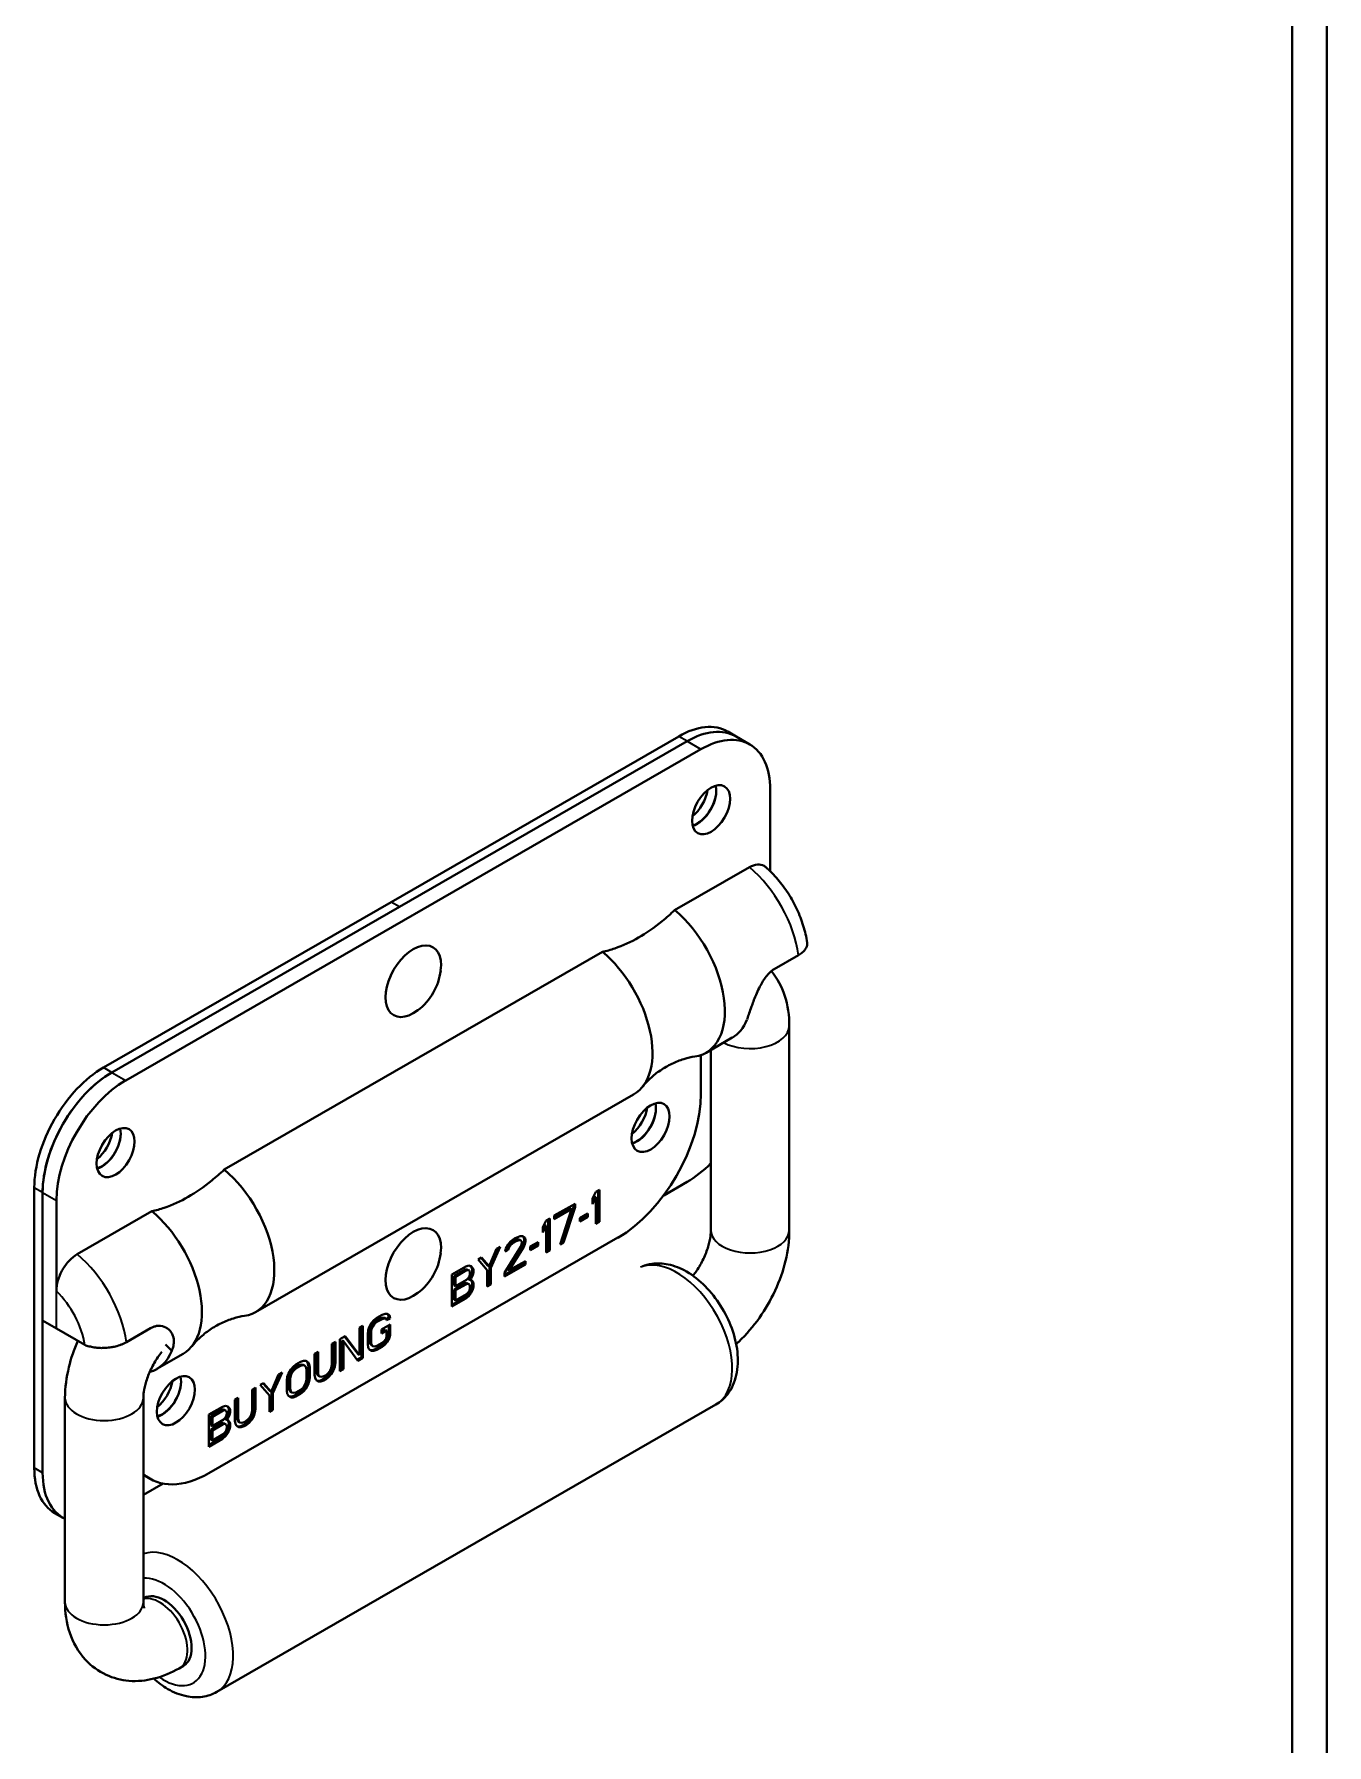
# Model space of a CAD drawing. Header units: millimetres. Extents: x 12 to 1415, y 12 to 997.
# Drawn here: x 1097.4 to 1176.6, y 686.3 to 791 of the extents above; entities that cross this region are included whole.
import ezdxf

# ---------------------------------------------------------------- set-up
doc = ezdxf.new("R2010")
doc.units = ezdxf.units.MM
doc.header["$LTSCALE"] = 1.2
doc.layers.add('가시적인 것(ISO)', color=7, linetype='Continuous', lineweight=40)
doc.layers.add('가시적인 좁은 것(ISO)', color=7, linetype='Continuous', lineweight=35)

msp = doc.modelspace()

# ---------------------------------------------------------------- linework, layer by layer
at = {"layer": '가시적인 것(ISO)'}
for p, q in [((1176.57, 854.63), (1176.57, 656.07)), ((1174.45, 853.41), (1174.45, 654.86)), ((1174.45, 659.75), (1174.45, 848.99)), ((1119.3, 737.86), (1136.9, 748)), ((1139.9, 748.3), (1140.41, 748)), ((1140.41, 748), (1141.25, 747.51)), ((1102.2, 727.43), (1137.41, 747.71)), ((1103.05, 726.94), (1138.26, 747.22)), ((1119.8, 737.57), (1137.41, 747.71)), ((1142.5, 744.76), (1142.5, 739.74)), ((1136.65, 737.36), (1141.23, 739.99)), ((1101.69, 727.72), (1119.3, 737.86)), ((1102.2, 727.43), (1119.8, 737.57)), ((1109.08, 721.48), (1132.23, 734.81)), ((1142.75, 733.75), (1144.24, 734.61)), ((1143.67, 717.76), (1143.67, 730.27)), ((1138.57, 728.63), (1140.17, 729.56)), ((1138.26, 728.49), (1138.26, 726.13)), ((1138.87, 717.76), (1138.87, 728.81)), ((1110.99, 712.75), (1134.14, 726.08)), ((1137.41, 720.73), (1135.98, 719.9)), ((1097.45, 703.21), (1097.45, 720.37)), ((1097.96, 702.91), (1097.96, 720.08)), ((1097.96, 712.23), (1097.96, 720.08)), ((1098.8, 714.03), (1098.8, 719.59)), ((1131.83, 720.12), (1131.62, 719.71)), ((1131.62, 719.59), (1131.74, 719.84)), ((1131.62, 719.37), (1131.83, 719.79)), ((1131.62, 719.71), (1131.62, 719.37)), ((1131.83, 719.79), (1131.74, 719.84)), ((1132.04, 720.24), (1131.83, 720.12)), ((1131.83, 719.79), (1131.83, 718.16)), ((1131.96, 718.33), (1131.96, 720.19)), ((1132.04, 718.28), (1132.04, 720.24)), ((1100.08, 716.29), (1104.65, 718.93)), ((1129, 718.49), (1128.79, 718.37)), ((1129, 716.53), (1129, 718.49)), ((1130.56, 719.39), (1129.28, 718.66)), ((1129.28, 718.54), (1130.26, 719.11)), ((1129.28, 718.45), (1130.34, 719.06)), ((1129.28, 718.66), (1129.28, 718.45)), ((1130.34, 719.06), (1129.64, 716.9)), ((1129.76, 717.07), (1130.47, 719.23)), ((1129.85, 717.02), (1130.56, 719.18)), ((1130.34, 719.06), (1130.26, 719.11)), ((1130.47, 719.23), (1130.47, 719.34)), ((1130.56, 719.18), (1130.47, 719.23)), ((1130.56, 719.18), (1130.56, 719.39)), ((1131.33, 718.79), (1130.84, 718.51)), ((1130.84, 718.4), (1131.25, 718.63)), ((1130.84, 718.3), (1131.33, 718.58)), ((1130.84, 718.51), (1130.84, 718.3)), ((1131.25, 718.63), (1131.25, 718.74)), ((1131.33, 718.58), (1131.25, 718.63)), ((1131.33, 718.58), (1131.33, 718.79)), ((1127.2, 717.41), (1126.98, 717.33)), ((1127.34, 717.41), (1127.2, 717.41)), ((1127.39, 717.37), (1127.33, 717.41)), ((1127.48, 717.32), (1127.34, 717.41)), ((1128.79, 718.37), (1128.58, 717.96)), ((1128.58, 717.84), (1128.7, 718.08)), ((1128.58, 717.62), (1128.79, 718.04)), ((1128.58, 717.96), (1128.58, 717.62)), ((1128.79, 718.04), (1128.7, 718.08)), ((1128.79, 718.04), (1128.79, 716.41)), ((1128.91, 716.58), (1128.91, 718.44)), ((1131.83, 718.26), (1131.96, 718.33)), ((1131.83, 718.16), (1132.04, 718.28)), ((1132.04, 718.28), (1131.96, 718.33)), ((1133.17, 717.31), (1108.14, 702.89)), ((1125.75, 716.62), (1125.29, 715.56)), ((1125.31, 715.5), (1125.82, 716.66)), ((1125.39, 715.46), (1125.96, 716.74)), ((1125.96, 716.74), (1125.75, 716.62)), ((1127.23, 716.76), (1126.24, 715.15)), ((1126.31, 716.65), (1126.28, 716.47)), ((1126.28, 716.47), (1126.45, 716.57)), ((1126.3, 716.57), (1126.37, 716.62)), ((1126.45, 716.9), (1126.31, 716.65)), ((1126.37, 716.62), (1126.44, 716.78)), ((1126.45, 716.57), (1126.37, 716.62)), ((1126.44, 716.78), (1126.55, 716.93)), ((1126.44, 715.36), (1127.32, 716.79)), ((1126.52, 716.73), (1126.44, 716.78)), ((1126.6, 717.07), (1126.45, 716.9)), ((1126.45, 716.57), (1126.52, 716.73)), ((1126.52, 716.73), (1126.63, 716.88)), ((1126.52, 715.31), (1127.41, 716.74)), ((1126.55, 716.93), (1126.72, 717.07)), ((1126.63, 716.88), (1126.55, 716.93)), ((1126.84, 717.25), (1126.6, 717.07)), ((1126.63, 716.88), (1126.81, 717.02)), ((1126.72, 717.07), (1126.86, 717.15)), ((1126.81, 717.02), (1126.72, 717.07)), ((1126.81, 717.02), (1126.95, 717.1)), ((1126.98, 717.33), (1126.84, 717.25)), ((1126.86, 717.15), (1127.04, 717.21)), ((1126.95, 717.1), (1126.86, 717.15)), ((1126.95, 717.1), (1127.13, 717.16)), ((1127.04, 717.21), (1127.15, 717.19)), ((1127.13, 717.16), (1127.04, 717.21)), ((1127.13, 717.16), (1127.23, 717.14)), ((1127.23, 717.14), (1127.15, 717.19)), ((1127.23, 717.14), (1127.3, 717.06)), ((1127.3, 716.97), (1127.23, 716.76)), ((1127.3, 717.06), (1127.3, 716.97)), ((1127.32, 716.79), (1127.39, 716.96)), ((1127.41, 716.74), (1127.32, 716.79)), ((1127.43, 717.23), (1127.39, 717.37)), ((1127.48, 717.32), (1127.39, 717.37)), ((1127.39, 716.96), (1127.43, 717.14)), ((1127.48, 716.91), (1127.39, 716.96)), ((1127.41, 716.74), (1127.48, 716.91)), ((1127.43, 717.14), (1127.43, 717.23)), ((1127.51, 717.18), (1127.43, 717.23)), ((1127.51, 717.09), (1127.43, 717.14)), ((1127.51, 717.18), (1127.48, 717.32)), ((1127.48, 716.91), (1127.51, 717.09)), ((1127.51, 717.09), (1127.51, 717.18)), ((1128.29, 717.04), (1127.8, 716.76)), ((1127.8, 716.65), (1128.21, 716.88)), ((1127.8, 716.55), (1128.29, 716.83)), ((1127.8, 716.76), (1127.8, 716.55)), ((1128.21, 716.88), (1128.21, 716.99)), ((1128.29, 716.83), (1128.21, 716.88)), ((1128.29, 716.83), (1128.29, 717.04)), ((1128.79, 716.51), (1128.91, 716.58)), ((1128.79, 716.41), (1129, 716.53)), ((1129, 716.53), (1128.91, 716.58)), ((1129.64, 716.9), (1129.85, 717.02)), ((1129.68, 717.02), (1129.76, 717.07)), ((1129.85, 717.02), (1129.76, 717.07)), ((1123.87, 715.54), (1123.02, 715.05)), ((1123.15, 714.97), (1123.82, 715.36)), ((1123.82, 715.36), (1123.93, 715.38)), ((1123.91, 715.31), (1123.82, 715.36)), ((1124.05, 715.6), (1123.87, 715.54)), ((1123.91, 715.31), (1124.01, 715.33)), ((1124.01, 715.33), (1123.93, 715.38)), ((1124.01, 715.33), (1124.09, 715.29)), ((1124.19, 715.56), (1124.05, 715.6)), ((1124.21, 715.5), (1124.14, 715.57)), ((1124.3, 715.45), (1124.19, 715.56)), ((1124.25, 715.39), (1124.21, 715.5)), ((1124.3, 715.45), (1124.21, 715.5)), ((1124.25, 715.23), (1124.25, 715.39)), ((1124.33, 715.35), (1124.25, 715.39)), ((1124.33, 715.35), (1124.3, 715.45)), ((1124.33, 715.18), (1124.33, 715.35)), ((1124.83, 716.09), (1124.62, 715.97)), ((1124.62, 715.97), (1125.18, 715.33)), ((1125.2, 715.61), (1124.8, 716.07)), ((1125.29, 715.56), (1124.83, 716.09)), ((1125.18, 715.33), (1125.18, 714.33)), ((1125.29, 715.56), (1125.2, 715.61)), ((1125.31, 714.5), (1125.31, 715.5)), ((1125.39, 715.46), (1125.31, 715.5)), ((1125.39, 714.45), (1125.39, 715.46)), ((1126.24, 715.04), (1127.43, 715.72)), ((1126.24, 714.94), (1127.51, 715.67)), ((1126.52, 715.31), (1126.44, 715.36)), ((1127.51, 715.88), (1126.52, 715.31)), ((1127.43, 715.72), (1127.43, 715.83)), ((1127.51, 715.67), (1127.43, 715.72)), ((1127.51, 715.67), (1127.51, 715.88)), ((1123.02, 715.05), (1123.02, 713.09)), ((1123.15, 714.39), (1123.15, 714.97)), ((1123.24, 714.92), (1123.15, 714.97)), ((1123.15, 714.14), (1123.82, 714.52)), ((1123.24, 714.34), (1123.15, 714.39)), ((1123.24, 714.92), (1123.91, 715.31)), ((1123.24, 714.34), (1123.24, 714.92)), ((1123.91, 714.73), (1123.24, 714.34)), ((1123.24, 714.09), (1123.91, 714.47)), ((1123.82, 714.52), (1123.93, 714.54)), ((1123.91, 714.47), (1123.82, 714.52)), ((1124.01, 714.83), (1123.91, 714.73)), ((1123.91, 714.47), (1124.01, 714.49)), ((1124.01, 714.49), (1123.93, 714.54)), ((1124.09, 714.95), (1124.01, 714.83)), ((1124.01, 714.49), (1124.09, 714.45)), ((1124.04, 714.77), (1124.11, 714.85)), ((1124.12, 714.72), (1124.04, 714.77)), ((1124.09, 715.29), (1124.12, 715.18)), ((1124.12, 715.1), (1124.09, 714.95)), ((1124.09, 714.45), (1124.12, 714.35)), ((1124.11, 714.85), (1124.21, 715.08)), ((1124.19, 714.8), (1124.11, 714.85)), ((1124.12, 715.18), (1124.12, 715.1)), ((1124.12, 714.72), (1124.19, 714.8)), ((1124.19, 714.72), (1124.12, 714.72)), ((1124.12, 714.35), (1124.12, 714.22)), ((1124.21, 714.66), (1124.15, 714.72)), ((1124.19, 714.8), (1124.3, 715.03)), ((1124.3, 714.62), (1124.19, 714.72)), ((1124.21, 715.08), (1124.25, 715.23)), ((1124.3, 715.03), (1124.21, 715.08)), ((1124.25, 714.56), (1124.21, 714.66)), ((1124.3, 714.62), (1124.21, 714.66)), ((1124.21, 714.21), (1124.25, 714.35)), ((1124.33, 715.18), (1124.25, 715.23)), ((1124.25, 714.35), (1124.25, 714.56)), ((1124.33, 714.51), (1124.25, 714.56)), ((1124.33, 714.3), (1124.25, 714.35)), ((1124.3, 715.03), (1124.33, 715.18)), ((1124.33, 714.51), (1124.3, 714.62)), ((1124.3, 714.16), (1124.33, 714.3)), ((1124.33, 714.3), (1124.33, 714.51)), ((1125.18, 714.43), (1125.31, 714.5)), ((1125.18, 714.33), (1125.39, 714.45)), ((1125.39, 714.45), (1125.31, 714.5)), ((1126.24, 715.15), (1126.24, 714.94)), ((1123.02, 713.19), (1123.79, 713.63)), ((1123.02, 713.09), (1123.87, 713.58)), ((1123.15, 713.51), (1123.15, 714.14)), ((1123.24, 714.09), (1123.15, 714.14)), ((1123.24, 713.46), (1123.15, 713.51)), ((1123.24, 713.46), (1123.24, 714.09)), ((1123.91, 713.85), (1123.24, 713.46)), ((1123.79, 713.63), (1123.97, 713.77)), ((1123.87, 713.58), (1123.79, 713.63)), ((1123.87, 713.58), (1124.05, 713.72)), ((1124.01, 713.95), (1123.91, 713.85)), ((1123.97, 713.77), (1124.11, 713.98)), ((1124.05, 713.72), (1123.97, 713.77)), ((1124.09, 714.08), (1124.01, 713.95)), ((1124.05, 713.72), (1124.19, 713.93)), ((1124.12, 714.22), (1124.09, 714.08)), ((1124.11, 713.98), (1124.21, 714.21)), ((1124.19, 713.93), (1124.11, 713.98)), ((1124.19, 713.93), (1124.3, 714.16)), ((1124.3, 714.16), (1124.21, 714.21)), ((1097.96, 712.23), (1098.8, 711.74)), ((1118.24, 712.26), (1118.1, 712.09)), ((1118.2, 712.08), (1118.34, 712.2)), ((1118.42, 712.4), (1118.24, 712.26)), ((1118.34, 712.2), (1118.65, 712.38)), ((1118.42, 712.15), (1118.34, 712.2)), ((1118.74, 712.58), (1118.42, 712.4)), ((1118.42, 712.15), (1118.74, 712.33)), ((1118.65, 712.38), (1118.8, 712.42)), ((1118.74, 712.33), (1118.65, 712.38)), ((1118.92, 712.64), (1118.74, 712.58)), ((1118.74, 712.33), (1118.88, 712.37)), ((1118.8, 712.42), (1118.9, 712.4)), ((1118.88, 712.37), (1118.8, 712.42)), ((1118.88, 712.37), (1118.99, 712.35)), ((1118.99, 712.35), (1118.9, 712.4)), ((1119.06, 712.64), (1118.92, 712.64)), ((1118.99, 712.35), (1119.02, 712.25)), ((1119, 712.33), (1119.15, 712.42)), ((1119.02, 712.25), (1119.23, 712.37)), ((1119.11, 712.61), (1119.05, 712.64)), ((1119.2, 712.56), (1119.06, 712.64)), ((1119.15, 712.42), (1119.11, 712.61)), ((1119.2, 712.56), (1119.11, 712.61)), ((1119.23, 712.37), (1119.15, 712.42)), ((1119.23, 712.37), (1119.2, 712.56)), ((1098.8, 711.74), (1100.54, 710.74)), ((1103.09, 710.91), (1104.57, 711.77)), ((1116.48, 711.28), (1116.16, 711.1)), ((1117.28, 710.17), (1116.44, 711.26)), ((1117.36, 710.12), (1116.48, 711.28)), ((1117.57, 711.91), (1117.36, 711.79)), ((1117.36, 711.79), (1117.36, 710.12)), ((1117.49, 710), (1117.49, 711.86)), ((1117.57, 709.95), (1117.57, 711.91)), ((1117.89, 711.64), (1117.86, 711.41)), ((1117.86, 711.41), (1117.86, 710.78)), ((1117.96, 711.84), (1117.89, 711.64)), ((1118.1, 712.09), (1117.96, 711.84)), ((1117.98, 711.58), (1118.02, 711.77)), ((1117.98, 710.95), (1117.98, 711.58)), ((1118.07, 711.53), (1117.98, 711.58)), ((1118.02, 711.77), (1118.09, 711.93)), ((1118.1, 711.72), (1118.02, 711.77)), ((1118.07, 711.53), (1118.1, 711.72)), ((1118.07, 710.9), (1118.07, 711.53)), ((1118.09, 711.93), (1118.2, 712.08)), ((1118.17, 711.88), (1118.09, 711.93)), ((1118.1, 711.72), (1118.17, 711.88)), ((1118.17, 711.88), (1118.28, 712.03)), ((1118.28, 712.03), (1118.2, 712.08)), ((1118.28, 712.03), (1118.42, 712.15)), ((1119.23, 711.99), (1118.7, 711.69)), ((1118.7, 711.69), (1118.7, 711.44)), ((1118.7, 711.53), (1118.94, 711.67)), ((1118.7, 711.44), (1119.02, 711.62)), ((1118.99, 711.14), (1118.88, 711)), ((1119.02, 711.62), (1118.94, 711.67)), ((1118.97, 710.98), (1119.11, 711.23)), ((1119.02, 711.29), (1118.99, 711.14)), ((1119.02, 711.62), (1119.02, 711.29)), ((1119.06, 710.93), (1119.2, 711.18)), ((1119.11, 711.23), (1119.15, 711.41)), ((1119.2, 711.18), (1119.11, 711.23)), ((1119.15, 711.41), (1119.15, 711.94)), ((1119.23, 711.37), (1119.15, 711.41)), ((1119.2, 711.18), (1119.23, 711.37)), ((1119.23, 711.37), (1119.23, 711.99)), ((1104.96, 709.28), (1106.57, 710.2)), ((1105.49, 710.76), (1105.86, 710.38)), ((1114.82, 710.32), (1114.6, 710.2)), ((1114.6, 710.2), (1114.6, 708.91)), ((1114.73, 709.08), (1114.73, 710.28)), ((1114.82, 709.03), (1114.82, 710.32)), ((1115.88, 710.93), (1115.66, 710.81)), ((1115.66, 710.81), (1115.66, 709.52)), ((1115.79, 709.69), (1115.79, 710.89)), ((1115.88, 709.64), (1115.88, 710.93)), ((1116.16, 711.1), (1116.16, 709.14)), ((1116.29, 709.31), (1116.29, 711.02)), ((1116.37, 710.97), (1116.29, 711.02)), ((1116.37, 709.26), (1116.37, 710.97)), ((1116.37, 710.97), (1117.25, 709.77)), ((1117.36, 710.12), (1117.28, 710.17)), ((1117.86, 710.78), (1117.89, 710.59)), ((1117.89, 710.59), (1117.96, 710.47)), ((1117.96, 710.47), (1118.1, 710.38)), ((1118.02, 710.81), (1117.98, 710.95)), ((1118.07, 710.9), (1117.98, 710.95)), ((1118.09, 710.72), (1118.02, 710.81)), ((1118.1, 710.76), (1118.02, 710.81)), ((1118.02, 710.43), (1118.16, 710.43)), ((1118.1, 710.76), (1118.07, 710.9)), ((1118.17, 710.67), (1118.09, 710.72)), ((1118.17, 710.67), (1118.1, 710.76)), ((1118.1, 710.38), (1118.24, 710.38)), ((1118.16, 710.43), (1118.34, 710.49)), ((1118.24, 710.38), (1118.16, 710.43)), ((1118.28, 710.65), (1118.17, 710.67)), ((1118.24, 710.38), (1118.42, 710.44)), ((1118.42, 710.69), (1118.28, 710.65)), ((1118.34, 710.49), (1118.65, 710.67)), ((1118.42, 710.44), (1118.34, 710.49)), ((1118.74, 710.87), (1118.42, 710.69)), ((1118.42, 710.44), (1118.74, 710.62)), ((1118.65, 710.67), (1118.83, 710.81)), ((1118.74, 710.62), (1118.65, 710.67)), ((1118.88, 711), (1118.74, 710.87)), ((1118.74, 710.62), (1118.92, 710.77)), ((1118.83, 710.81), (1118.97, 710.98)), ((1118.92, 710.77), (1118.83, 710.81)), ((1118.92, 710.77), (1119.06, 710.93)), ((1119.06, 710.93), (1118.97, 710.98)), ((1112.06, 707.78), (1112.62, 709.06)), ((1112.62, 709.06), (1112.41, 708.94)), ((1113.15, 709.24), (1113.01, 708.99)), ((1113.07, 708.91), (1113.14, 709.08)), ((1113.14, 709.08), (1113.25, 709.23)), ((1113.22, 709.03), (1113.14, 709.08)), ((1113.3, 709.41), (1113.15, 709.24)), ((1113.15, 708.87), (1113.22, 709.03)), ((1113.22, 709.03), (1113.33, 709.18)), ((1113.25, 709.23), (1113.39, 709.35)), ((1113.33, 709.18), (1113.25, 709.23)), ((1113.47, 709.55), (1113.3, 709.41)), ((1113.33, 709.18), (1113.47, 709.3)), ((1113.39, 709.35), (1113.67, 709.51)), ((1113.47, 709.3), (1113.39, 709.35)), ((1113.75, 709.71), (1113.47, 709.55)), ((1113.47, 709.3), (1113.75, 709.46)), ((1113.67, 709.51), (1113.81, 709.55)), ((1113.75, 709.46), (1113.67, 709.51)), ((1113.93, 709.77), (1113.75, 709.71)), ((1113.75, 709.46), (1113.9, 709.5)), ((1113.81, 709.55), (1113.92, 709.53)), ((1113.9, 709.5), (1113.81, 709.55)), ((1113.9, 709.5), (1114, 709.48)), ((1114, 709.48), (1113.92, 709.53)), ((1114.07, 709.77), (1113.93, 709.77)), ((1114, 709.48), (1114.07, 709.4)), ((1114.21, 709.69), (1114.07, 709.77)), ((1114.13, 709.73), (1114.07, 709.77)), ((1114.07, 709.4), (1114.11, 709.25)), ((1114.11, 709.25), (1114.11, 708.62)), ((1114.2, 709.61), (1114.13, 709.73)), ((1114.21, 709.69), (1114.13, 709.73)), ((1114.24, 709.42), (1114.2, 709.61)), ((1114.28, 709.56), (1114.2, 709.61)), ((1114.28, 709.56), (1114.21, 709.69)), ((1114.24, 708.79), (1114.24, 709.42)), ((1114.32, 709.37), (1114.24, 709.42)), ((1114.32, 709.37), (1114.28, 709.56)), ((1114.32, 708.74), (1114.32, 709.37)), ((1114.77, 708.93), (1114.73, 709.08)), ((1114.82, 709.03), (1114.73, 709.08)), ((1114.85, 708.88), (1114.82, 709.03)), ((1115.56, 709.17), (1115.45, 709.02)), ((1115.54, 709), (1115.69, 709.25)), ((1115.63, 709.33), (1115.56, 709.17)), ((1115.66, 709.52), (1115.63, 709.33)), ((1115.63, 708.96), (1115.77, 709.2)), ((1115.69, 709.25), (1115.76, 709.46)), ((1115.77, 709.2), (1115.69, 709.25)), ((1115.76, 709.46), (1115.79, 709.69)), ((1115.84, 709.41), (1115.76, 709.46)), ((1115.77, 709.2), (1115.84, 709.41)), ((1115.88, 709.64), (1115.79, 709.69)), ((1115.84, 709.41), (1115.88, 709.64)), ((1116.16, 709.23), (1116.29, 709.31)), ((1116.16, 709.14), (1116.37, 709.26)), ((1116.37, 709.26), (1116.29, 709.31)), ((1117.2, 709.84), (1117.49, 710)), ((1117.25, 709.77), (1117.57, 709.95)), ((1117.57, 709.95), (1117.49, 710)), ((1111, 708.13), (1110.78, 708)), ((1110.78, 708), (1110.78, 706.71)), ((1110.91, 706.88), (1110.91, 708.08)), ((1111, 706.83), (1111, 708.13)), ((1111.49, 708.41), (1111.28, 708.29)), ((1111.28, 708.29), (1111.85, 707.65)), ((1111.87, 707.93), (1111.46, 708.39)), ((1111.95, 707.88), (1111.49, 708.41)), ((1112.41, 708.94), (1111.95, 707.88)), ((1111.97, 707.82), (1112.48, 708.98)), ((1112.94, 708.79), (1112.91, 708.56)), ((1112.91, 708.56), (1112.91, 707.93)), ((1113.01, 708.99), (1112.94, 708.79)), ((1113.03, 708.73), (1113.07, 708.91)), ((1113.03, 708.1), (1113.03, 708.73)), ((1113.12, 708.68), (1113.03, 708.73)), ((1113.07, 707.95), (1113.03, 708.1)), ((1113.12, 708.05), (1113.03, 708.1)), ((1113.15, 708.87), (1113.07, 708.91)), ((1113.12, 708.68), (1113.15, 708.87)), ((1113.12, 708.05), (1113.12, 708.68)), ((1113.15, 707.91), (1113.12, 708.05)), ((1113.75, 708), (1113.47, 707.84)), ((1113.9, 708.12), (1113.75, 708)), ((1113.85, 707.94), (1113.99, 708.11)), ((1114, 708.27), (1113.9, 708.12)), ((1113.93, 707.89), (1114.07, 708.06)), ((1113.99, 708.11), (1114.13, 708.36)), ((1114.07, 708.06), (1113.99, 708.11)), ((1114.07, 708.44), (1114, 708.27)), ((1114.11, 708.62), (1114.07, 708.44)), ((1114.07, 708.06), (1114.21, 708.31)), ((1114.13, 708.36), (1114.2, 708.56)), ((1114.21, 708.31), (1114.13, 708.36)), ((1114.2, 708.56), (1114.24, 708.79)), ((1114.28, 708.52), (1114.2, 708.56)), ((1114.21, 708.31), (1114.28, 708.52)), ((1114.32, 708.74), (1114.24, 708.79)), ((1114.28, 708.52), (1114.32, 708.74)), ((1114.6, 708.91), (1114.64, 708.72)), ((1114.64, 708.72), (1114.71, 708.59)), ((1114.71, 708.59), (1114.85, 708.51)), ((1114.84, 708.85), (1114.77, 708.93)), ((1114.85, 708.88), (1114.77, 708.93)), ((1114.77, 708.56), (1114.91, 708.55)), ((1114.92, 708.8), (1114.84, 708.85)), ((1114.92, 708.8), (1114.85, 708.88)), ((1114.85, 708.51), (1114.99, 708.51)), ((1114.91, 708.55), (1115.08, 708.61)), ((1114.99, 708.51), (1114.91, 708.55)), ((1115.03, 708.78), (1114.92, 708.8)), ((1114.99, 708.51), (1115.17, 708.57)), ((1115.17, 708.82), (1115.03, 708.78)), ((1115.08, 708.61), (1115.23, 708.7)), ((1115.17, 708.57), (1115.08, 708.61)), ((1115.31, 708.9), (1115.17, 708.82)), ((1115.17, 708.57), (1115.31, 708.65)), ((1115.23, 708.7), (1115.4, 708.84)), ((1115.31, 708.65), (1115.23, 708.7)), ((1115.45, 709.02), (1115.31, 708.9)), ((1115.31, 708.65), (1115.49, 708.79)), ((1115.4, 708.84), (1115.54, 709)), ((1115.49, 708.79), (1115.4, 708.84)), ((1115.49, 708.79), (1115.63, 708.96)), ((1115.63, 708.96), (1115.54, 709)), ((1099.33, 707.5), (1099.33, 694.99)), ((1104.13, 707.5), (1104.13, 694.99)), ((1108.98, 706.96), (1108.13, 706.48)), ((1108.62, 689.5), (1139.17, 707.09)), ((1109.16, 707.02), (1108.98, 706.96)), ((1109.3, 706.98), (1109.16, 707.02)), ((1109.32, 706.92), (1109.25, 707)), ((1109.41, 706.87), (1109.3, 706.98)), ((1109.94, 707.51), (1109.72, 707.39)), ((1109.72, 707.39), (1109.72, 706.1)), ((1109.85, 706.27), (1109.85, 707.47)), ((1109.94, 706.22), (1109.94, 707.51)), ((1111.85, 707.65), (1111.85, 706.65)), ((1111.95, 707.88), (1111.87, 707.93)), ((1111.97, 706.82), (1111.97, 707.82)), ((1112.06, 707.78), (1111.97, 707.82)), ((1112.06, 706.77), (1112.06, 707.78)), ((1112.91, 707.93), (1112.94, 707.74)), ((1112.94, 707.74), (1113.01, 707.62)), ((1113.01, 707.62), (1113.15, 707.53)), ((1113.14, 707.87), (1113.07, 707.95)), ((1113.15, 707.91), (1113.07, 707.95)), ((1113.07, 707.58), (1113.21, 707.58)), ((1113.22, 707.82), (1113.14, 707.87)), ((1113.22, 707.82), (1113.15, 707.91)), ((1113.15, 707.53), (1113.3, 707.53)), ((1113.21, 707.58), (1113.39, 707.64)), ((1113.3, 707.53), (1113.21, 707.58)), ((1113.33, 707.8), (1113.22, 707.82)), ((1113.3, 707.53), (1113.47, 707.59)), ((1113.47, 707.84), (1113.33, 707.8)), ((1113.39, 707.64), (1113.67, 707.8)), ((1113.47, 707.59), (1113.39, 707.64)), ((1113.47, 707.59), (1113.75, 707.75)), ((1113.67, 707.8), (1113.85, 707.94)), ((1113.75, 707.75), (1113.67, 707.8)), ((1113.75, 707.75), (1113.93, 707.89)), ((1113.93, 707.89), (1113.85, 707.94)), ((1108.13, 706.48), (1108.13, 704.51)), ((1108.26, 706.4), (1108.93, 706.78)), ((1108.26, 705.81), (1108.26, 706.4)), ((1108.35, 706.35), (1108.26, 706.4)), ((1108.26, 705.56), (1108.93, 705.95)), ((1108.35, 706.35), (1109.02, 706.73)), ((1108.35, 705.76), (1108.35, 706.35)), ((1109.02, 706.15), (1108.35, 705.76)), ((1108.35, 705.51), (1109.02, 705.9)), ((1108.93, 706.78), (1109.04, 706.8)), ((1109.02, 706.73), (1108.93, 706.78)), ((1108.93, 705.95), (1109.04, 705.97)), ((1109.02, 705.9), (1108.93, 705.95)), ((1109.02, 706.73), (1109.12, 706.75)), ((1109.12, 706.25), (1109.02, 706.15)), ((1109.02, 705.9), (1109.12, 705.92)), ((1109.12, 706.75), (1109.04, 706.8)), ((1109.12, 705.92), (1109.04, 705.97)), ((1109.12, 706.75), (1109.19, 706.71)), ((1109.19, 706.38), (1109.12, 706.25)), ((1109.12, 705.92), (1109.19, 705.88)), ((1109.14, 706.2), (1109.22, 706.28)), ((1109.23, 706.15), (1109.14, 706.2)), ((1109.19, 706.71), (1109.23, 706.61)), ((1109.23, 706.52), (1109.19, 706.38)), ((1109.22, 706.28), (1109.32, 706.51)), ((1109.3, 706.23), (1109.22, 706.28)), ((1109.23, 706.61), (1109.23, 706.52)), ((1109.23, 706.15), (1109.3, 706.23)), ((1109.3, 706.15), (1109.23, 706.15)), ((1109.32, 706.09), (1109.26, 706.15)), ((1109.3, 706.23), (1109.41, 706.46)), ((1109.41, 706.04), (1109.3, 706.15)), ((1109.41, 706.87), (1109.32, 706.92)), ((1109.36, 706.82), (1109.32, 706.92)), ((1109.32, 706.51), (1109.36, 706.65)), ((1109.41, 706.46), (1109.32, 706.51)), ((1109.41, 706.04), (1109.32, 706.09)), ((1109.36, 705.98), (1109.32, 706.09)), ((1109.44, 706.77), (1109.36, 706.82)), ((1109.36, 706.65), (1109.36, 706.82)), ((1109.44, 706.6), (1109.36, 706.65)), ((1109.44, 705.94), (1109.36, 705.98)), ((1109.36, 705.78), (1109.36, 705.98)), ((1109.44, 706.77), (1109.41, 706.87)), ((1109.41, 706.46), (1109.44, 706.6)), ((1109.44, 705.94), (1109.41, 706.04)), ((1109.44, 706.6), (1109.44, 706.77)), ((1109.44, 705.73), (1109.44, 705.94)), ((1109.72, 706.1), (1109.76, 705.91)), ((1109.76, 705.91), (1109.83, 705.78)), ((1109.89, 706.12), (1109.85, 706.27)), ((1109.94, 706.22), (1109.85, 706.27)), ((1109.96, 706.04), (1109.89, 706.12)), ((1109.97, 706.07), (1109.89, 706.12)), ((1109.97, 706.07), (1109.94, 706.22)), ((1110.04, 705.99), (1109.96, 706.04)), ((1110.04, 705.99), (1109.97, 706.07)), ((1110.15, 705.97), (1110.04, 705.99)), ((1110.29, 706.01), (1110.15, 705.97)), ((1110.43, 706.09), (1110.29, 706.01)), ((1110.35, 705.89), (1110.52, 706.03)), ((1110.57, 706.21), (1110.43, 706.09)), ((1110.43, 705.84), (1110.61, 705.98)), ((1110.52, 706.03), (1110.66, 706.19)), ((1110.61, 705.98), (1110.52, 706.03)), ((1110.68, 706.36), (1110.57, 706.21)), ((1110.61, 705.98), (1110.75, 706.15)), ((1110.66, 706.19), (1110.81, 706.44)), ((1110.75, 706.15), (1110.66, 706.19)), ((1110.75, 706.52), (1110.68, 706.36)), ((1110.78, 706.71), (1110.75, 706.52)), ((1110.75, 706.15), (1110.89, 706.39)), ((1110.81, 706.44), (1110.88, 706.65)), ((1110.89, 706.39), (1110.81, 706.44)), ((1110.88, 706.65), (1110.91, 706.88)), ((1110.96, 706.6), (1110.88, 706.65)), ((1110.89, 706.39), (1110.96, 706.6)), ((1111, 706.83), (1110.91, 706.88)), ((1110.96, 706.6), (1111, 706.83)), ((1111.85, 706.75), (1111.97, 706.82)), ((1111.85, 706.65), (1112.06, 706.77)), ((1112.06, 706.77), (1111.97, 706.82)), ((1108.13, 704.61), (1108.9, 705.05)), ((1108.13, 704.51), (1108.98, 705)), ((1108.35, 705.76), (1108.26, 705.81)), ((1108.26, 704.94), (1108.26, 705.56)), ((1108.35, 705.51), (1108.26, 705.56)), ((1108.35, 704.89), (1108.26, 704.94)), ((1108.35, 704.89), (1108.35, 705.51)), ((1109.02, 705.27), (1108.35, 704.89)), ((1108.9, 705.05), (1109.07, 705.19)), ((1108.98, 705), (1108.9, 705.05)), ((1108.98, 705), (1109.16, 705.15)), ((1109.12, 705.38), (1109.02, 705.27)), ((1109.07, 705.19), (1109.22, 705.4)), ((1109.16, 705.15), (1109.07, 705.19)), ((1109.19, 705.5), (1109.12, 705.38)), ((1109.16, 705.15), (1109.3, 705.35)), ((1109.19, 705.88), (1109.23, 705.77)), ((1109.23, 705.65), (1109.19, 705.5)), ((1109.22, 705.4), (1109.32, 705.63)), ((1109.3, 705.35), (1109.22, 705.4)), ((1109.23, 705.77), (1109.23, 705.65)), ((1109.3, 705.35), (1109.41, 705.58)), ((1109.32, 705.63), (1109.36, 705.78)), ((1109.41, 705.58), (1109.32, 705.63)), ((1109.44, 705.73), (1109.36, 705.78)), ((1109.41, 705.58), (1109.44, 705.73)), ((1109.83, 705.78), (1109.97, 705.7)), ((1109.89, 705.75), (1110.03, 705.74)), ((1109.97, 705.7), (1110.11, 705.7)), ((1110.03, 705.74), (1110.2, 705.8)), ((1110.11, 705.7), (1110.03, 705.74)), ((1110.11, 705.7), (1110.29, 705.76)), ((1110.2, 705.8), (1110.35, 705.89)), ((1110.29, 705.76), (1110.2, 705.8)), ((1110.29, 705.76), (1110.43, 705.84)), ((1110.43, 705.84), (1110.35, 705.89)), ((1104.13, 702.78), (1104.54, 702.54)), ((1105.33, 702.25), (1104.13, 701.56)), ((1098.69, 700.45), (1099.2, 700.16)), ((1104.13, 695.22), (1104.18, 695.25)), ((1106.32, 690.94), (1106.58, 691.09))]:
    msp.add_line(p, q, dxfattribs=at)
for centre in [(1118.71, 734.13), (1118.71, 716.82)]:
    msp.add_arc(centre, 3.65, 307.4845, 352.6435, dxfattribs=at)
for centre, major_axis, start_param, end_param in [((1136.9, 743.1), (2.99, 5.2), 0, 0.783464), ((1137.41, 742.8), (2.99, 5.2), 0, 0.783464), ((1137.41, 742.8), (2.99, 5.2), 0, 0.783464), ((1138.26, 742.31), (2.99, 5.2), 5.495853, 7.06665), ((1137.52, 744.31), (0.82, 1.43), 4.108142, 5.30358), ((1138.03, 743.99), (0.82, 1.43), 3.680581, 5.744197), ((1138.03, 744.02), (0.82, 1.43), 3.676485, 5.488237), ((1135.81, 733.43), (2.76, -4.8), 6.062051, 8.422776), ((1120.65, 733.01), (1.2, 2.08), 5.335971, 10.371992), ((1131.38, 730.88), (2.76, -4.8), 0, 2.139591), ((1137.41, 734.35), (2.76, -4.8), 0, 0.429869), ((1101.69, 722.82), (2.99, 5.2), 0.783464, 2.354261), ((1102.2, 722.52), (2.99, 5.2), 0.783464, 2.354261), ((1102.2, 722.52), (-2.99, -5.2), 3.925057, 5.495853), ((1103.05, 722.04), (-2.99, -5.2), 3.925057, 5.495853), ((1133.17, 723.19), (3.59, 6.24), 3.925057, 5.495853), ((1133.83, 724.87), (0.82, 1.43), 4.108142, 5.30358), ((1134.34, 724.55), (0.82, 1.43), 3.680581, 5.744197), ((1134.34, 724.57), (0.82, 1.43), 3.676485, 5.488237), ((1101.07, 723.32), (0.82, 1.43), 4.108142, 5.30358), ((1101.58, 723.01), (0.82, 1.43), 3.680581, 5.744197), ((1101.58, 723.03), (0.82, 1.43), 3.676485, 5.488237), ((1137.41, 725.63), (-2.99, -5.2), 0.783464, 1.134973), ((1108.23, 717.55), (2.76, -4.8), 6.062051, 8.422776), ((1103.8, 715), (2.76, -4.8), 0, 2.139591), ((1120.65, 715.7), (1.2, 2.08), 5.335971, 10.371992), ((1102.2, 714.07), (2.76, -4.8), 6.135539, 6.713054), ((1104.76, 708.13), (0.82, 1.43), 4.108142, 5.30358), ((1105.27, 707.82), (0.82, 1.43), 3.680581, 5.744197), ((1105.27, 707.84), (0.82, 1.43), 3.676485, 5.488237), ((1101.69, 705.65), (-2.99, -5.2), 5.495853, 6.283185), ((1102.2, 705.36), (-2.99, -5.2), 5.495853, 6.324756), ((1108.14, 708.78), (-3.59, -6.24), 6.160834, 7.06665), ((1105.38, 693.17), (-1.2, 2.08), 3.141593, 6.283185)]:
    msp.add_ellipse(centre, major_axis=major_axis, ratio=0.578093, start_param=start_param, end_param=end_param, dxfattribs=at)
for centre in [(1138.88, 743.51), (1135.18, 724.06), (1102.43, 722.52), (1106.12, 707.33)]:
    msp.add_ellipse(centre, major_axis=(-0.82, -1.43), ratio=0.578093, dxfattribs=at)
for points, knots in [([(1141.23, 739.99), (1141.39, 740.08), (1141.57, 740.14), (1141.86, 740.17), (1142.01, 740.14), (1142.15, 740.05), (1142.18, 740.03), (1142.21, 740.01)], [-1.8427219, -1.8427219, -1.8427219, -1.8427219, -1.7327777, -1.7327777, -1.6214718, -1.6214718, -1.5914063, -1.5914063, -1.5914063, -1.5914063]), ([(1142.21, 740.01), (1142.48, 739.78), (1142.73, 739.52), (1143.2, 738.97), (1143.41, 738.68), (1143.81, 738.07), (1143.98, 737.75), (1144.29, 737.09), (1144.42, 736.75), (1144.63, 736.06), (1144.71, 735.72), (1144.76, 735.37)], [4.960793, 4.960793, 4.960793, 4.960793, 5.189457, 5.189457, 5.418121, 5.418121, 5.646784, 5.646784, 5.875448, 5.875448, 6.104112, 6.104112, 6.104112, 6.104112]), ([(1136.65, 737.36), (1136.41, 737.13), (1136.15, 736.9), (1135.4, 736.29), (1134.9, 735.95), (1133.98, 735.42), (1133.48, 735.19), (1132.73, 734.93), (1132.48, 734.86), (1132.23, 734.81)], [-5.7320338, -5.7320338, -5.7320338, -5.7320338, -5.5606064, -5.5606064, -5.235845, -5.235845, -4.9110836, -4.9110836, -4.7396562, -4.7396562, -4.7396562, -4.7396562]), ([(1144.24, 734.61), (1144.32, 734.66), (1144.4, 734.71), (1144.53, 734.82), (1144.58, 734.87), (1144.66, 734.97), (1144.68, 735.01), (1144.73, 735.1), (1144.75, 735.16), (1144.76, 735.24), (1144.77, 735.27), (1144.77, 735.32), (1144.77, 735.35), (1144.76, 735.37)], [-0.4722097, -0.4722097, -0.4722097, -0.4722097, -0.4138475, -0.4138475, -0.3554457, -0.3554457, -0.3164639, -0.3164639, -0.2644861, -0.2644861, -0.235197, -0.235197, -0.2139186, -0.2139186, -0.2139186, -0.2139186]), ([(1141.08, 730.66), (1141.11, 730.76), (1141.15, 730.86), (1141.23, 731.09), (1141.27, 731.21), (1141.34, 731.43), (1141.38, 731.51), (1141.45, 731.72), (1141.49, 731.83), (1141.6, 732.1), (1141.66, 732.24), (1141.78, 732.52), (1141.85, 732.65), (1142.03, 732.99), (1142.16, 733.19), (1142.34, 733.4), (1142.37, 733.44), (1142.46, 733.54), (1142.52, 733.59), (1142.64, 733.68), (1142.69, 733.72), (1142.75, 733.75)], [-0.6632824, -0.6632824, -0.6632824, -0.6632824, -0.5835247, -0.5835247, -0.50428, -0.50428, -0.4522056, -0.4522056, -0.3854152, -0.3854152, -0.3060676, -0.3060676, -0.2333495, -0.2333495, -0.1133717, -0.1133717, -0.0846146, -0.0846146, -0.0422756, -0.0422756, -0.000001, -0.000001, -0.000001, -0.000001]), ([(1143.67, 730.27), (1143.67, 730.9), (1143.59, 731.53), (1143.21, 732.67), (1142.95, 733.18), (1142.57, 733.63)], [0, 0, 0, 0, 0.3141593, 0.3141593, 0.576034, 0.576034, 0.576034, 0.576034]), ([(1134.68, 726.55), (1134.82, 726.72), (1134.98, 726.89), (1135.34, 727.23), (1135.55, 727.4), (1136, 727.7), (1136.24, 727.84), (1136.72, 728.07), (1136.97, 728.17), (1137.45, 728.32), (1137.68, 728.37), (1137.89, 728.4)], [0.5661976, 0.5661976, 0.5661976, 0.5661976, 0.6546513, 0.6546513, 0.743105, 0.743105, 0.8315587, 0.8315587, 0.9200124, 0.9200124, 1.0084662, 1.0084662, 1.0084662, 1.0084662]), ([(1109.08, 721.48), (1108.83, 721.24), (1108.57, 721.02), (1107.83, 720.41), (1107.32, 720.07), (1106.41, 719.54), (1105.9, 719.31), (1105.15, 719.05), (1104.9, 718.98), (1104.65, 718.93)], [-5.7320338, -5.7320338, -5.7320338, -5.7320338, -5.5606064, -5.5606064, -5.235845, -5.235845, -4.9110836, -4.9110836, -4.7396562, -4.7396562, -4.7396562, -4.7396562]), ([(1137.77, 714.98), (1137.85, 715.07), (1137.92, 715.18), (1138.15, 715.51), (1138.29, 715.76), (1138.53, 716.26), (1138.63, 716.52), (1138.77, 716.99), (1138.82, 717.21), (1138.86, 717.54), (1138.87, 717.66), (1138.87, 717.76)], [5.269059, 5.269059, 5.269059, 5.269059, 5.381345, 5.381345, 5.629239, 5.629239, 5.876914, 5.876914, 6.114698, 6.114698, 6.283185, 6.283185, 6.283185, 6.283185]), ([(1140.42, 710.79), (1140.47, 710.84), (1140.53, 710.89), (1141.04, 711.38), (1141.46, 711.87), (1142.21, 712.93), (1142.53, 713.49), (1143.07, 714.67), (1143.29, 715.27), (1143.59, 716.51), (1143.67, 717.14), (1143.67, 717.76)], [4.989879, 4.989879, 4.989879, 4.989879, 5.026548, 5.026548, 5.340708, 5.340708, 5.654867, 5.654867, 5.969026, 5.969026, 6.283185, 6.283185, 6.283185, 6.283185]), ([(1098.8, 714.03), (1098.8, 714.23), (1098.84, 714.48), (1098.96, 714.9), (1099.07, 715.15), (1099.29, 715.54), (1099.45, 715.75), (1099.74, 716.06), (1099.92, 716.2), (1100.08, 716.29)], [-0.4529855, -0.4529855, -0.4529855, -0.4529855, -0.3350082, -0.3350082, -0.2212501, -0.2212501, -0.1099442, -0.1099442, 0, 0, 0, 0]), ([(1134.66, 715.55), (1134.85, 715.63), (1135.05, 715.68), (1135.59, 715.76), (1135.93, 715.74), (1136.64, 715.59), (1137.02, 715.44), (1137.79, 715), (1138.17, 714.69), (1138.87, 713.98), (1139.19, 713.57), (1139.74, 712.7), (1139.97, 712.24), (1140.32, 711.29), (1140.44, 710.8), (1140.54, 709.83), (1140.53, 709.35), (1140.33, 708.47), (1140.15, 708.06), (1139.69, 707.46), (1139.45, 707.25), (1139.17, 707.09)], [4.003626, 4.003626, 4.003626, 4.003626, 4.155441, 4.155441, 4.404243, 4.404243, 4.712435, 4.712435, 5.070818, 5.070818, 5.432738, 5.432738, 5.790145, 5.790145, 6.149803, 6.149803, 6.513191, 6.513191, 6.840355, 6.840355, 7.070517, 7.070517, 7.070517, 7.070517]), ([(1107.11, 710.67), (1107.24, 710.84), (1107.4, 711.01), (1107.77, 711.35), (1107.97, 711.52), (1108.42, 711.82), (1108.66, 711.96), (1109.15, 712.19), (1109.4, 712.29), (1109.87, 712.44), (1110.1, 712.49), (1110.32, 712.52)], [0.5661976, 0.5661976, 0.5661976, 0.5661976, 0.6546513, 0.6546513, 0.743105, 0.743105, 0.8315587, 0.8315587, 0.9200124, 0.9200124, 1.0084662, 1.0084662, 1.0084662, 1.0084662]), ([(1104.57, 711.77), (1104.63, 711.8), (1104.69, 711.83), (1104.81, 711.87), (1104.87, 711.89), (1104.97, 711.91), (1105.01, 711.91), (1105.22, 711.92), (1105.37, 711.88), (1105.58, 711.77), (1105.65, 711.72), (1105.78, 711.59), (1105.84, 711.51), (1105.92, 711.35), (1105.95, 711.27), (1105.98, 711.13), (1105.99, 711.06), (1105.99, 710.9), (1105.99, 710.8), (1105.94, 710.59), (1105.91, 710.48), (1105.86, 710.38)], [-0.674812, -0.674812, -0.674812, -0.674812, -0.6317569, -0.6317569, -0.5886365, -0.5886365, -0.5593481, -0.5593481, -0.4371859, -0.4371859, -0.3631935, -0.3631935, -0.282435, -0.282435, -0.2144795, -0.2144795, -0.1615196, -0.1615196, -0.0809829, -0.0809829, -0.000001, -0.000001, -0.000001, -0.000001]), ([(1100.11, 710.99), (1099.88, 710.46), (1099.7, 709.92), (1099.42, 708.76), (1099.33, 708.13), (1099.33, 707.5)], [2.5482583, 2.5482583, 2.5482583, 2.5482583, 2.8274334, 2.8274334, 3.1415927, 3.1415927, 3.1415927, 3.1415927]), ([(1100.54, 710.74), (1100.63, 710.71), (1100.71, 710.68), (1100.91, 710.63), (1101.01, 710.61), (1101.18, 710.58), (1101.26, 710.57), (1101.43, 710.56), (1101.53, 710.55), (1101.69, 710.56), (1101.75, 710.56), (1101.93, 710.57), (1102.04, 710.58), (1102.24, 710.61), (1102.33, 710.63), (1102.54, 710.68), (1102.66, 710.72), (1102.83, 710.78), (1102.88, 710.81), (1102.99, 710.86), (1103.04, 710.88), (1103.09, 710.91)], [-0.4721105, -0.4721105, -0.4721105, -0.4721105, -0.4141639, -0.4141639, -0.3562023, -0.3562023, -0.3174774, -0.3174774, -0.265726, -0.265726, -0.236468, -0.236468, -0.1779283, -0.1779283, -0.1335303, -0.1335303, -0.0668543, -0.0668543, -0.0334584, -0.0334584, -0.000001, -0.000001, -0.000001, -0.000001]), ([(1105.26, 710.33), (1105.18, 710.22), (1105.09, 710.11), (1104.86, 709.75), (1104.72, 709.51), (1104.47, 709), (1104.38, 708.75), (1104.23, 708.28), (1104.18, 708.06), (1104.14, 707.73), (1104.13, 707.61), (1104.13, 707.5)], [2.110844, 2.110844, 2.110844, 2.110844, 2.239752, 2.239752, 2.487646, 2.487646, 2.735321, 2.735321, 2.973105, 2.973105, 3.141593, 3.141593, 3.141593, 3.141593]), ([(1099.33, 694.99), (1099.33, 694.37), (1099.41, 693.73), (1099.82, 692.53), (1100.13, 691.95), (1100.94, 691.08), (1101.37, 690.77), (1102.29, 690.34), (1102.77, 690.22), (1103.77, 690.13), (1104.29, 690.19), (1105.33, 690.45), (1105.84, 690.67), (1106.32, 690.94)], [3.141593, 3.141593, 3.141593, 3.141593, 3.455752, 3.455752, 3.753579, 3.753579, 3.979334, 3.979334, 4.192957, 4.192957, 4.43496, 4.43496, 4.712389, 4.712389, 4.712389, 4.712389]), ([(1104.13, 694.99), (1104.13, 694.87), (1104.14, 694.77), (1104.17, 694.65), (1104.17, 694.64), (1104.18, 694.63)], [3.1415927, 3.1415927, 3.1415927, 3.1415927, 3.3485711, 3.3485711, 3.5247424, 3.5247424, 3.5247424, 3.5247424]), ([(1108.62, 689.5), (1108.35, 689.34), (1108.05, 689.24), (1107.41, 689.15), (1107.08, 689.17), (1106.36, 689.32), (1105.98, 689.47), (1105.32, 689.85), (1105.04, 690.06), (1104.76, 690.31)], [0.787332, 0.787332, 0.787332, 0.787332, 1.013848, 1.013848, 1.262651, 1.262651, 1.570842, 1.570842, 1.836034, 1.836034, 1.836034, 1.836034])]:
    msp.add_open_spline(points, degree=3, knots=knots, dxfattribs=at)
at = {"layer": '가시적인 좁은 것(ISO)'}
for p, q in [((1137.41, 747.71), (1136.9, 748)), ((1137.41, 747.71), (1138.26, 747.22)), ((1119.8, 737.57), (1119.3, 737.86)), ((1102.2, 727.43), (1101.69, 727.72)), ((1102.2, 727.43), (1103.05, 726.94)), ((1097.96, 720.08), (1097.45, 720.37)), ((1097.96, 720.08), (1098.8, 719.59)), ((1098.8, 711.74), (1098.8, 714.03)), ((1097.96, 702.91), (1097.45, 703.21))]:
    msp.add_line(p, q, dxfattribs=at)
for centre, major_axis, ratio, start_param, end_param in [((1140.38, 736.06), (-2.76, 4.8), 0.578093, 4.099298, 5.281183), ((1141.27, 730.27), (2.4, 0), 0.575862, 3.969547, 6.283185), ((1141.27, 717.76), (-2.4, 0), 0.575862, 0, 3.141593), ((1099.23, 712.36), (2.76, -4.8), 0.578093, 0.957705, 2.139591), ((1136.78, 711.25), (2.4, -4.16), 0.578093, 0, 3.065713), ((1097.96, 711.63), (-1.86, 3.24), 0.578093, 4.127004, 5.172635), ((1101.73, 707.5), (2.4, 0), 0.575862, 3.141593, 6.283185), ((1106.23, 693.66), (2.4, -4.16), 0.578093, 0, 3.024189), ((1105.38, 693.17), (1.8, -3.12), 0.578093, 5.391612, 9.154005), ((1101.73, 694.99), (2.4, 0), 0.575862, 3.141593, 6.283185), ((1105.13, 693.02), (-1.2, 2.08), 0.578093, 3.141593, 6.125571)]:
    msp.add_ellipse(centre, major_axis=major_axis, ratio=ratio, start_param=start_param, end_param=end_param, dxfattribs=at)

doc.saveas('drawing.dxf')
